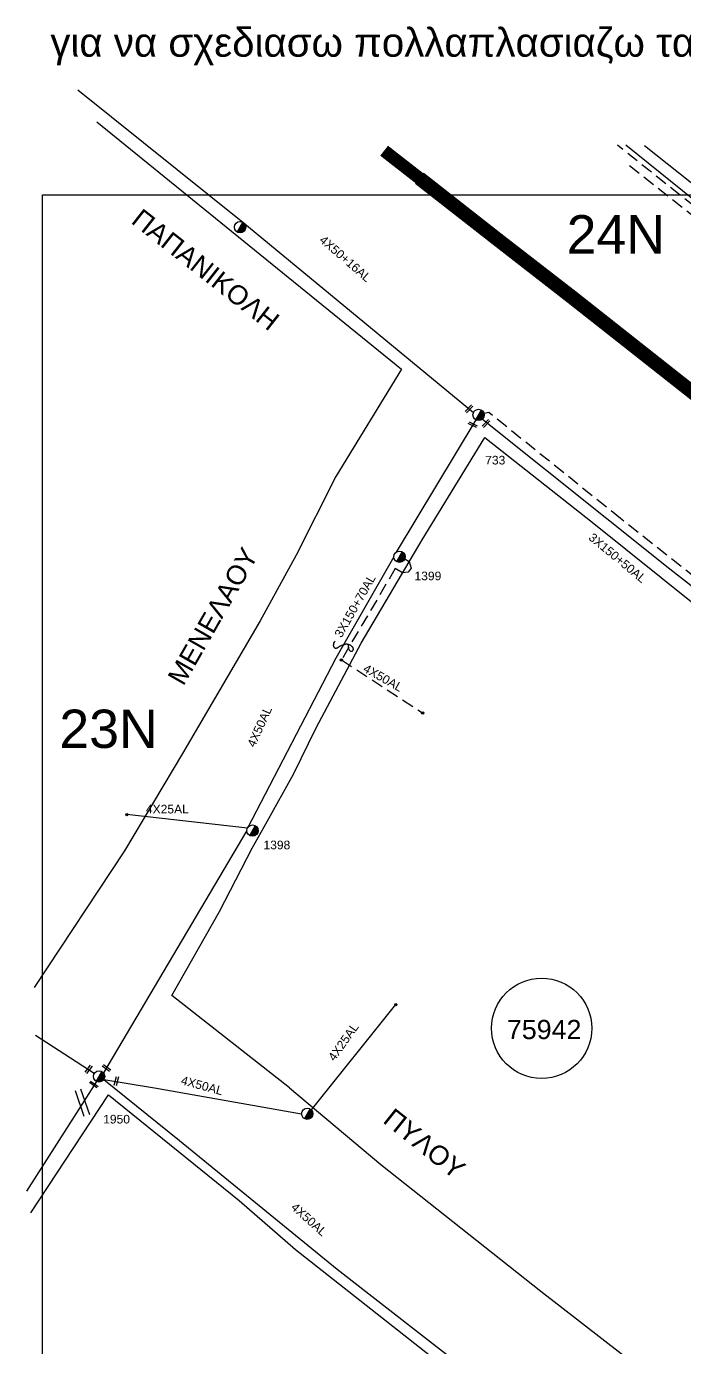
# Model space of a CAD drawing. Header units: millimetres. Extents: x 924 to 3152, y 704 to 1760.
# Drawn here: x 942.6 to 1079.8, y 1484.3 to 1760 of the extents above; entities that cross this region are included whole.
import ezdxf

# ---------------------------------------------------------------- set-up
doc = ezdxf.new("R2010")
doc.units = ezdxf.units.MM
doc.linetypes.add('DASHED', pattern=[19.05, 12.7, -6.35])
for name, color, linetype in [('Άγνωστα', 7, 'Continuous'), ('Γυμνά εναέρια ΧΤ (3Φ)   4x50AL', 7, 'Continuous'), ('Γυμνά εναέρια ΧΤ και ΦΟΠ (3Φ)   4x50+16AL', 7, 'Continuous'), ('Εναέρια παροχή ΧΤ 4x25', 7, 'SYN_LINE'), ('Επιγραφές - Σχήματα', 7, 'Continuous'), ('Καλώδια ΧΤ   3x150+50AL', 7, 'DASHED'), ('Καλώδια ΧΤ   3x150+70AL', 7, 'DASHED'), ('Μηχανική τομή', 7, 'Continuous'), ('Στύλος ΦΜ', 7, 'Continuous'), ('Στύλος ΦΜ @ 1', 7, 'Continuous'), ('Συνδέσεις', 7, 'Continuous'), ('Συνεστραμμένα ΧΤ   3x70+54.6+25 AL', 7, 'SYN_LINE'), ('Τομή', 7, 'Continuous'), ('Υπόβαθρο ΔΕΗ', 7, 'Continuous'), ('Υπόγεια καλώδια Παροχών ΧΤ   4x50AL', 7, 'DASHED')]:
    doc.layers.add(name, color=color, linetype=linetype)
doc.styles.get("Standard").update_dxf_attribs({"font": 'ARIAL.TTF'})
doc.linetypes.add('SYN_LINE', pattern='A,0.5,-0.0001,["/\\/\\/\\/",Standard,S=0.1,R=0,X=0,Y=-0.05],-0.25', length=0.7501)

# ---------------------------------------------------------------- blocks, each defined once
blk = doc.blocks.new('ΥΠΑΡΧΩΝ ΤΣΙΜΕΝΤΕΝΙΟΣ ΣΤΥΛΟΣ')
at = {"layer": 'Στύλος ΦΜ'}
blk.add_hatch(color=256, dxfattribs=at).paths.add_polyline_path([(-1.29, -2.28, 0.574793), (2.62, 0, 0.268822), (1.3, 2.27)])
blk.add_line((-1.29, -2.28), (1.3, 2.27), dxfattribs=at)
blk.add_circle((0, 0), 2.62, dxfattribs=at)
at = {"layer": 'Στύλος ΦΜ', "flags": 4}
for tag, p in [('ΤΥΠΟΣ', (-4.91, 3.03)), ('ΑΡΙΘΜΟΣ', (-4.68, 8.05))]:
    blk.add_attdef(tag, p, '', height=4, dxfattribs=at)
blk = doc.blocks.new('ΜΗΧΑΝΙΚΗ ΤΟΜΗ')
at = {"layer": 'Μηχανική τομή', "ltscale": 40}
for p, q in [((-1.89, 0.78), (1.89, 0.78)), ((1.89, 0), (-1.89, 0))]:
    blk.add_line(p, q, dxfattribs=at)
blk = doc.blocks.new('_ΣΥΝΔΕΣΗ')
at = {"layer": 'Συνδέσεις', "linetype": 'SYN_LINE', "ltscale": 40}
blk.add_hatch(color=256, dxfattribs=at).paths.add_polyline_path([(0.5, -0.01, 1), (-0.5, -0.01, 1)])
at = {"layer": 'Συνδέσεις'}
blk.add_circle((0, -0.01), 0.5, dxfattribs=at)
blk = doc.blocks.new('ΤΟΜΗ')
at = {"layer": 'Τομή', "ltscale": 40}
for p, q in [((-5.68, 0), (5.68, 0)), ((5.68, -2.33), (-5.68, -2.33))]:
    blk.add_line(p, q, dxfattribs=at)

msp = doc.modelspace()

# ---------------------------------------------------------------- linework, layer by layer
at = {"layer": 'Άγνωστα', "color": 30, "linetype": 'SYN_LINE', "ltscale": 15}
msp.add_lwpolyline([(956.714, 1541.503), (944.48, 1549.465)], dxfattribs=at)
at = {"layer": 'Γυμνά εναέρια ΧΤ (3Φ)   4x50AL', "color": 30, "ltscale": 0.2}
for points in [[(1036.259, 1677.895), (1019.622, 1650.277), (1019.622, 1650.277)], [(1019.161, 1649.342), (1007.076, 1628.155), (988.657, 1592.74)], [(988.524, 1592.197), (958.649, 1541.646)]]:
    msp.add_lwpolyline(points, dxfattribs=at)
at = {"layer": 'Γυμνά εναέρια ΧΤ (3Φ)   4x50AL', "color": 5, "ltscale": 0.2}
msp.add_lwpolyline([(957.171, 1539.873), (942.586, 1516.94)], dxfattribs=at)
at = {"layer": 'Γυμνά εναέρια ΧΤ (3Φ)   4x50AL', "color": 85, "ltscale": 0.2}
for points in [[(958.699, 1540.239), (974.489, 1527.522), (1007.324, 1500.671), (1035.292, 1478.964)], [(958.72, 1540.27), (969.29, 1538.556), (999.942, 1533.118)]]:
    msp.add_lwpolyline(points, dxfattribs=at)
at = {"layer": 'Γυμνά εναέρια ΧΤ και ΦΟΠ (3Φ)   4x50+16AL', "color": 27, "ltscale": 0.2}
for points in [[(953.326, 1746.746), (987.688, 1719.133)], [(987.688, 1719.133), (1035.793, 1679.46)], [(1037.646, 1678.061), (1076.698, 1646.843), (1104.558, 1625.028)]]:
    msp.add_lwpolyline(points, dxfattribs=at)
at = {"layer": 'Εναέρια παροχή ΧΤ 4x25', "color": 30, "ltscale": 20}
msp.add_lwpolyline([(988.657, 1592.74), (963.511, 1595.541)], dxfattribs=at)
at = {"layer": 'Εναέρια παροχή ΧΤ 4x25', "color": 85, "ltscale": 20}
msp.add_lwpolyline([(1001.978, 1533.925), (1019.57, 1555.889)], dxfattribs=at)
at = {"layer": 'Επιγραφές - Σχήματα'}
msp.add_lwpolyline([(945.928, 1724.828), (2912.268, 1724.828), (2912.268, 721.757), (945.928, 721.757)], close=True, dxfattribs=at)
msp.add_lwpolyline([(1009.66, 1631.062), (1009.644, 1630.725), (1009.662, 1630.446), (1009.708, 1630.218), (1009.777, 1630.037), (1009.861, 1629.897), (1009.955, 1629.792), (1010.053, 1629.717), (1010.149, 1629.666), (1010.236, 1629.633), (1010.316, 1629.618), (1010.388, 1629.618), (1010.452, 1629.632), (1010.508, 1629.657), (1010.558, 1629.693), (1010.601, 1629.737), (1010.638, 1629.789), (1010.669, 1629.846), (1010.693, 1629.907), (1010.71, 1629.972), (1010.72, 1630.04), (1010.722, 1630.109), (1010.715, 1630.18), (1010.7, 1630.25), (1010.675, 1630.32), (1010.641, 1630.388), (1010.598, 1630.455), (1010.547, 1630.519), (1010.49, 1630.58), (1010.429, 1630.638), (1010.363, 1630.693), (1010.295, 1630.745), (1010.225, 1630.792), (1010.155, 1630.835), (1010.084, 1630.874), (1010.014, 1630.91), (1009.943, 1630.941), (1009.871, 1630.969), (1009.8, 1630.994), (1009.727, 1631.016), (1009.655, 1631.035), (1009.582, 1631.051), (1009.508, 1631.064), (1009.433, 1631.074), (1009.357, 1631.08), (1009.28, 1631.083), (1009.201, 1631.08), (1009.121, 1631.074), (1009.039, 1631.061), (1008.954, 1631.044), (1008.869, 1631.022), (1008.782, 1630.996), (1008.694, 1630.966), (1008.606, 1630.934), (1008.518, 1630.901), (1008.431, 1630.866), (1008.346, 1630.832), (1008.261, 1630.798), (1008.178, 1630.764), (1008.096, 1630.73), (1008.016, 1630.694), (1007.937, 1630.658), (1007.858, 1630.619), (1007.78, 1630.578), (1007.704, 1630.535), (1007.627, 1630.488), (1007.552, 1630.44), (1007.478, 1630.392), (1007.405, 1630.345), (1007.335, 1630.302), (1007.266, 1630.265), (1007.201, 1630.234), (1007.138, 1630.212), (1007.079, 1630.2), (1007.022, 1630.199), (1006.968, 1630.21), (1006.917, 1630.233), (1006.867, 1630.268), (1006.819, 1630.316), (1006.771, 1630.377), (1006.725, 1630.453), (1006.68, 1630.543), (1006.642, 1630.651), (1006.617, 1630.778), (1006.611, 1630.926), (1006.63, 1631.099), (1006.682, 1631.298), (1006.771, 1631.527), (1006.905, 1631.787)], dxfattribs=at)
at = {"layer": 'Επιγραφές - Σχήματα', "linetype": 'Continuous'}
msp.add_circle((1049.975, 1550.952), 10.457, dxfattribs=at)
at = {"layer": 'Καλώδια ΧΤ   3x150+50AL', "color": 1, "ltscale": 0.2}
msp.add_lwpolyline([(1122.404, 1688.617), (1110.766, 1697.271), (1111.652, 1698.737), (1065.778, 1735.192)], dxfattribs=at)
at = {"layer": 'Καλώδια ΧΤ   3x150+50AL', "color": 62, "ltscale": 0.2}
msp.add_lwpolyline([(1121.066, 1686.704), (1121.032, 1687.669), (1113.332, 1693.531), (1108.464, 1697.222), (1109.081, 1698.511), (1067.628, 1731.453)], dxfattribs=at)
at = {"layer": 'Καλώδια ΧΤ   3x150+50AL', "color": 30, "ltscale": 0.2}
msp.add_lwpolyline([(1103.808, 1627.793), (1090.961, 1637.844), (1066.43, 1657.295), (1038.937, 1679.455), (1037.981, 1679.211)], dxfattribs=at)
at = {"layer": 'Καλώδια ΧΤ   3x150+70AL', "color": 30, "ltscale": 0.2}
msp.add_lwpolyline([(1021.44, 1648.926), (1022.375, 1648.376), (1022.803, 1646.927), (1022.803, 1646.927), (1022.174, 1646.112), (1020.953, 1645.957), (1019.447, 1646.881), (1008.231, 1627.813)], dxfattribs=at)
at = {"layer": 'Συνεστραμμένα ΧΤ   3x70+54.6+25 AL', "color": 151, "ltscale": 20}
msp.add_lwpolyline([(1067.535, 1735.308), (1091.117, 1716.245)], dxfattribs=at)
at = {"layer": 'Υπόβαθρο ΔΕΗ', "ltscale": 0.2}
for points in [[(957.276, 1740.059), (1020.771, 1688.469), (1007.082, 1666.085), (998.835, 1649.69), (991.316, 1635.976), (975.145, 1608.278), (963.006, 1587.994), (944.189, 1559.492)], [(1071.429, 1735.15), (1090.314, 1720.113), (1097.357, 1733.422)], [(997.429, 1538.556), (972.897, 1557.828), (982.8, 1575.293), (989.638, 1588.568), (992.745, 1594.115), (998.258, 1603.956), (1002.973, 1613.647), (1012.345, 1631.315), (1025.033, 1652.897), (1038.113, 1674.255), (1060.478, 1656.539), (1103.315, 1622.225), (1101.849, 1538.556)]]:
    msp.add_lwpolyline(points, dxfattribs=at)
at = {"layer": 'Υπόβαθρο ΔΕΗ', "linetype": 'DASHED', "const_width": 2.64, "flags": 128}
msp.add_lwpolyline([(1017.138, 1734.062), (1040.649, 1715.697), (1056.318, 1703.529), (1088.749, 1677.936), (1105.481, 1665.106), (1120.752, 1653.397), (1136.83, 1641.72), (1152.203, 1630.697), (1168.405, 1618.373), (1184.185, 1606.544), (1200.285, 1594.174), (1215.264, 1582.497), (1233.358, 1569.189), (1247.759, 1558.209), (1263.999, 1546.013), (1279.936, 1534.393), (1296.114, 1522.181), (1308.069, 1513.524), (1317.256, 1505.817), (1326.498, 1496.581), (1338.988, 1482.347), (1352.52, 1465.884), (1363.237, 1450.764), (1374.383, 1432.631), (1385.445, 1415.114), (1401.699, 1385.722), (1404.809, 1380.098), (1415.002, 1361.667), (1421.688, 1349.97), (1424.704, 1344.752), (1431.867, 1332.684), (1433.243, 1330.366)], dxfattribs=at)
at = {"layer": 'Υπόβαθρο ΔΕΗ'}
for points in [[(1025.327, 1729.34), (1041.46, 1716.738), (1057.132, 1704.568), (1089.56, 1678.978), (1106.284, 1666.154), (1121.542, 1654.455), (1137.602, 1642.79), (1152.988, 1631.759), (1169.2, 1619.426), (1184.983, 1607.595), (1201.092, 1595.218), (1216.061, 1583.55), (1234.15, 1570.246), (1248.556, 1559.262), (1264.784, 1547.074), (1280.723, 1535.453), (1296.899, 1523.243), (1308.881, 1514.565), (1318.149, 1506.792), (1327.462, 1497.484), (1339.995, 1483.202), (1353.57, 1466.686)], [(1023.702, 1727.26), (1039.838, 1714.656), (1055.504, 1702.489), (1087.939, 1676.894), (1104.678, 1664.059), (1119.962, 1652.339), (1136.057, 1640.65), (1151.419, 1629.635), (1167.609, 1617.319), (1183.387, 1605.492), (1199.477, 1593.13), (1214.467, 1581.445), (1232.567, 1568.132), (1246.962, 1557.157), (1263.213, 1544.952), (1279.15, 1533.333), (1295.329, 1521.12), (1307.257, 1512.482), (1316.364, 1504.843), (1325.535, 1495.678), (1337.982, 1481.493), (1351.47, 1465.082)], [(997.429, 1538.556), (1016.417, 1522.555), (1049.794, 1496.113), (1071.192, 1479.462), (1101.298, 1456.831), (1127.387, 1437.782), (1127.997, 1485.851), (1129.2, 1538.556)], [(943.503, 1512.444), (959.682, 1537.073), (986.897, 1515.014), (998.69, 1504.834), (1026.836, 1482.606)]]:
    msp.add_lwpolyline(points, dxfattribs=at)
at = {"layer": 'Υπόγεια καλώδια Παροχών ΧΤ   4x50AL', "color": 30, "ltscale": 0.2}
msp.add_lwpolyline([(1008.231, 1627.813), (1025.169, 1616.751)], dxfattribs=at)

# ---------------------------------------------------------------- block references
at = {"layer": 'Μηχανική τομή'}
for p, xscale, yscale, zscale, rotation in [((1034.976, 1680.08), 0.5, 0.5, 0.5, 47.18336089174016), ((1035.519, 1676.745), 0.4999999999999999, 0.4999999999999999, 0.4999999999999999, 332.9394417834328), ((1038.518, 1677.012), 0.5, 0.5, 0.5, 47.18336089174016), ((955.685, 1542.289), 0.4999999999999998, 0.4999999999999998, 0.4999999999999998, 52.99002768071232), ((959.161, 1542.516), 0.4999999999999997, 0.4999999999999997, 0.4999999999999997, 324.2789606557427), ((961.135, 1539.997), 0.4999999999999998, 0.4999999999999998, 0.4999999999999998, 255.3776305096464), ((956.51, 1539.062), 0.4999999999999997, 0.4999999999999997, 0.4999999999999997, 324.2789606557427)]:
    msp.add_blockref('ΜΗΧΑΝΙΚΗ ΤΟΜΗ', p, dxfattribs=dict(at, xscale=xscale, yscale=yscale, zscale=zscale, rotation=rotation))
at = {"layer": 'Στύλος ΦΜ @ 1', "ltscale": 40, "xscale": 0.4499999999998181, "yscale": 0.4499999999998181, "zscale": 0.4499999999998181}
for p in [(987.102, 1718.111), (1001.12, 1533.118)]:
    msp.add_blockref('ΥΠΑΡΧΩΝ ΤΣΙΜΕΝΤΕΝΙΟΣ ΣΤΥΛΟΣ', p, dxfattribs=at)
at = {"layer": 'Στύλος ΦΜ @ 1', "ltscale": 40}
ref = msp.add_blockref('ΥΠΑΡΧΩΝ ΤΣΙΜΕΝΤΕΝΙΟΣ ΣΤΥΛΟΣ', (1036.84, 1678.92), dxfattribs=dict(at, xscale=0.4499999999998181, yscale=0.4499999999998181, zscale=0.4499999999998181))
ref.add_attrib('ΤΥΠΟΣ', '733', (1038.2, 1668.596), dxfattribs={"layer": 'Στύλος ΦΜ', "height": 1.8, "flags": 4})
ref = msp.add_blockref('ΥΠΑΡΧΩΝ ΤΣΙΜΕΝΤΕΝΙΟΣ ΣΤΥΛΟΣ', (1020.339, 1649.342), dxfattribs=dict(at, xscale=0.4499999999998181, yscale=0.4499999999998181, zscale=0.4499999999998181))
ref.add_attrib('ΤΥΠΟΣ', '1399', (1023.46, 1644.434), dxfattribs={"layer": 'Στύλος ΦΜ', "height": 1.8, "flags": 4})
ref = msp.add_blockref('ΥΠΑΡΧΩΝ ΤΣΙΜΕΝΤΕΝΙΟΣ ΣΤΥΛΟΣ', (989.702, 1592.197), dxfattribs=dict(at, xscale=0.4499999999998181, yscale=0.4499999999998181, zscale=0.4499999999998181))
ref.add_attrib('ΤΥΠΟΣ', '1398', (991.986, 1588.306), dxfattribs={"layer": 'Στύλος ΦΜ', "height": 1.8, "flags": 4})
ref = msp.add_blockref('ΥΠΑΡΧΩΝ ΤΣΙΜΕΝΤΕΝΙΟΣ ΣΤΥΛΟΣ', (957.731, 1540.909), dxfattribs=dict(at, xscale=0.4499999999998181, yscale=0.4499999999998181, zscale=0.4499999999998181))
ref.add_attrib('ΤΥΠΟΣ', '1950', (958.575, 1531.094), dxfattribs={"layer": 'Στύλος ΦΜ', "height": 1.8, "flags": 4})
at = {"layer": 'Συνδέσεις', "xscale": 0.4499999999998181, "yscale": 0.4499999999998181, "zscale": 0.4499999999998181}
for p in [(1008.233, 1627.819), (1025.171, 1616.756), (963.513, 1595.546), (1019.571, 1555.894)]:
    msp.add_blockref('_ΣΥΝΔΕΣΗ', p, dxfattribs=at)
at = {"layer": 'Τομή', "xscale": 0.4999999999999998, "yscale": 0.4999999999999998, "zscale": 0.4999999999999998, "rotation": 109.0743732485749}
msp.add_blockref('ΤΟΜΗ', (953.711, 1535.251), dxfattribs=at)

# ---------------------------------------------------------------- texts
at = {"layer": 'Γυμνά εναέρια ΧΤ (3Φ)   4x50AL', "color": 7, "char_height": 1.8, "width": 168.37176, "attachment_point": 1}
for insert, rotation in [((988.511, 1610.185), 65.73374), ((975.122, 1541.065), 344.68826), ((998.762, 1514.735), 318.13659)]:
    msp.add_mtext('4X50AL', dxfattribs=dict(at, insert=insert, rotation=rotation))
at = {"layer": 'Γυμνά εναέρια ΧΤ και ΦΟΠ (3Φ)   4x50+16AL', "color": 7, "insert": (1004.664, 1716.538), "char_height": 1.8, "width": 168.37176, "attachment_point": 1, "rotation": 319.04452}
msp.add_mtext('4X50+16AL', dxfattribs=at)
at = {"layer": 'Εναέρια παροχή ΧΤ 4x25', "color": 7, "insert": (967.483, 1597.586), "char_height": 1.8, "width": 168.37176, "attachment_point": 1}
msp.add_mtext('4X25AL', dxfattribs=at)
at = {"layer": 'Εναέρια παροχή ΧΤ 4x25', "color": 7, "insert": (1005.318, 1544.998), "char_height": 1.8, "width": 168.37176, "attachment_point": 1, "rotation": 54.67331}
msp.add_mtext('4X25AL', dxfattribs=at)
at = {"layer": 'Επιγραφές - Σχήματα', "ltscale": 10, "insert": (947.569, 1759.672), "char_height": 6, "width": 315.0361, "attachment_point": 1}
msp.add_mtext('{\\C1;για να σχεδιασω πολλαπλασιαζω τα μετρα  επι 2}', dxfattribs=at)
at = {"layer": 'Επιγραφές - Σχήματα', "linetype": 'Continuous', "char_height": 4, "width": 47.13111, "attachment_point": 1}
for s, insert, rotation in [('ΠΑΠΑΝΙΚΟΛΗ', (966.648, 1722.231), 321.84726), ('ΜΕΝΕΛΑΟΥ', (971.821, 1624.197), 60.16623), ('ΠΥΛΟΥ', (1019.154, 1534.558), 321.36472)]:
    msp.add_mtext(s, dxfattribs=dict(at, insert=insert, rotation=rotation))
at = {"layer": 'Επιγραφές - Σχήματα', "linetype": 'DASHED', "char_height": 8, "width": 22.41044, "attachment_point": 1}
for s, insert in [('24N', (1055.179, 1720.611)), ('23N', (949.447, 1617.446))]:
    msp.add_mtext(s, dxfattribs=dict(at, insert=insert))
at = {"layer": 'Επιγραφές - Σχήματα', "insert": (1042.726, 1552.701), "char_height": 4, "attachment_point": 1}
msp.add_mtext_dynamic_manual_height_columns('75942', width=10.09091, gutter_width=12.5, heights=[0], dxfattribs=at)
at = {"layer": 'Καλώδια ΧΤ   3x150+50AL', "color": 7, "insert": (1060.738, 1654.46), "char_height": 1.8, "width": 168.37176, "attachment_point": 1, "rotation": 320.35539}
msp.add_mtext('3X150+50AL', dxfattribs=at)
at = {"layer": 'Καλώδια ΧΤ   3x150+70AL', "color": 7, "insert": (1006.67, 1633.183), "char_height": 1.8, "width": 168.37176, "attachment_point": 1, "rotation": 60.31914}
msp.add_mtext('3X150+70AL', dxfattribs=at)
at = {"layer": 'Υπόγεια καλώδια Παροχών ΧΤ   4x50AL', "color": 7, "insert": (1013.473, 1627.053), "char_height": 1.8, "width": 168.37176, "attachment_point": 1, "rotation": 330.62986}
msp.add_mtext('4X50AL', dxfattribs=at)

doc.saveas('drawing.dxf')
